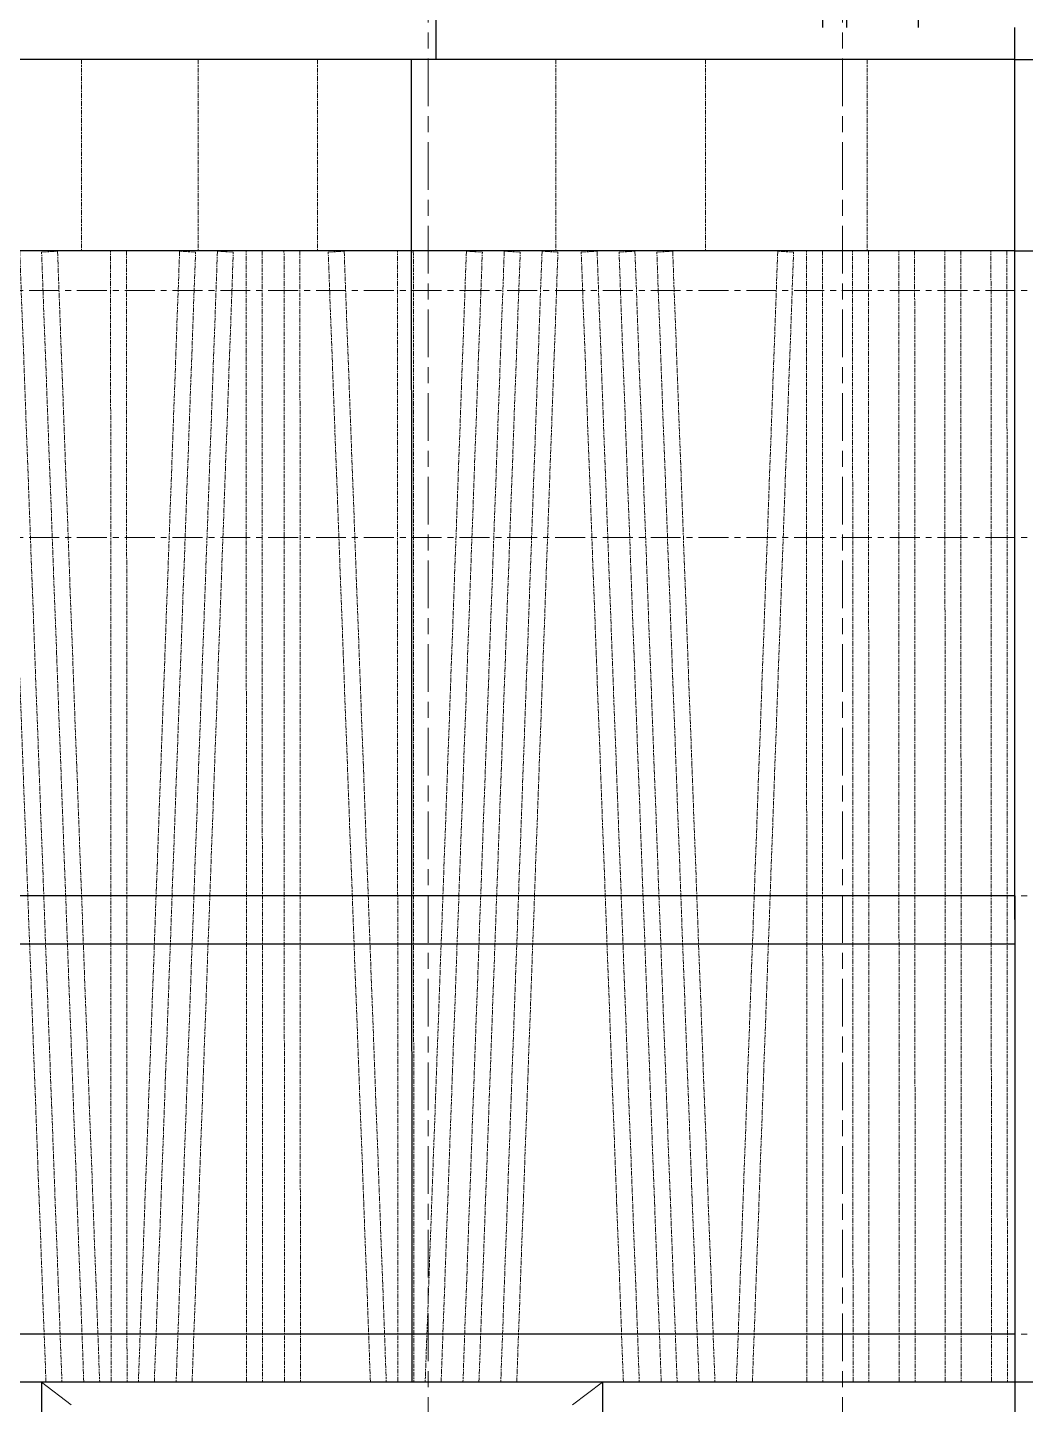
# Model space of a CAD drawing. Header units: millimetres. Extents: x -100356 to 314685, y 446 to 1273965.
# Drawn here: x 198722 to 211245, y 34023 to 51304 of the extents above; entities that cross this region are included whole.
import ezdxf
from ezdxf.xclip import XClip

# ---------------------------------------------------------------- set-up
doc = ezdxf.new("R2010")
doc.units = ezdxf.units.MM
doc.header["$XCLIPFRAME"] = 2
for name, pattern in [('gf$0$CENTER2', [28.575, 19.05, -3.175, 3.175, -3.175]), ('gf$0$Kume - Grid Line', [10.5, 6, -1.25, 2, -1.25]), ('section$0$CENTER', [2, 1.25, -0.25, 0.25, -0.25]), ('section$0$Kume - Grid Line', [10.5, 6, -1.25, 2, -1.25])]:
    doc.linetypes.add(name, pattern=pattern)
for name, color, linetype, lineweight in [('gf$0$A.Axis', 251, 'gf$0$CENTER2', 13), ('section$0$A-_ANOT----_D', 7, 'Continuous', 5), ('section$0$A-_FLORLEVL_E', 7, 'Continuous', 5), ('section$0$NKC_TRUC', 8, 'section$0$CENTER', 13)]:
    doc.layers.add(name, color=color, linetype=linetype, lineweight=lineweight)
doc.layers.add('NAM', color=3, linetype='Continuous')
doc.layers.add('STR', color=7, linetype='Continuous')

# ---------------------------------------------------------------- blocks, each defined once
blk = doc.blocks.new('section$0$grid section')
at = {"layer": 'section$0$NKC_TRUC', "ltscale": 300}
for p, q in [((-141943.9, 19100), (0, 19100)), ((-141943.9, 16000), (-4445, 16000)), ((-141943.9, 11500), (-4445, 11500)), ((-141943.9, 6000), (0, 6000))]:
    blk.add_line(p, q, dxfattribs=at)
blk = doc.blocks.new('elevation unit 1')
at = {"layer": 'STR', "elevation": 0}
for points in [[(3300, 36150), (0, 36150)], [(3300, 31300), (0, 31300)], [(3300, 31000), (0, 31000)], [(3300, 30100), (0, 30100)]]:
    blk.add_lwpolyline(points, dxfattribs=at)
blk = doc.blocks.new('podium elevation 1')
at = {"layer": 'NAM'}
for points in [[(0, 16842), (0, 38155)], [(600, 24439), (600, 38155)]]:
    blk.add_lwpolyline(points, dxfattribs=at)
blk.add_lwpolyline([(6100, 38155), (5500, 38155), (5500, 24439), (6100, 24439)], close=True, dxfattribs=at)
at = {"layer": 'NAM', "elevation": 0}
for points in [[(14199, 24445), (14199, 38161)], [(14199, 24445), (14199, 38161)], [(16599, 24445), (16599, 38161)], [(0, 36658), (-5400, 36658)], [(0, 32008), (16599, 32014)], [(16999, 31708), (16599, 31708)], [(0, 29620), (-5400, 29620)], [(-5400, 24439), (16999, 24445)], [(14199, 24445), (14199, 17839)], [(16599, 24445), (16599, -4442)]]:
    blk.add_lwpolyline(points, dxfattribs=at)
at = {"layer": 'section$0$A-_ANOT----_D', "color": 8, "linetype": 'section$0$Kume - Grid Line', "ltscale": 10}
for points in [[(-4, 36602), (14182, 37131), (14187, 37031), (14192, 36931), (7, 36402)], [(-4, 36127), (14182, 36657), (14187, 36557), (14192, 36457), (7, 35928)], [(0, 35785), (14199, 35791), (14199, 35691), (14199, 35591), (0, 35585)], [(-4, 35242), (14182, 34725), (14187, 34825), (14192, 34925), (7, 35442)], [(-4, 34768), (14182, 34251), (14187, 34350), (14192, 34450), (7, 34968)], [(0, 34084), (14199, 34090), (14199, 33990), (14199, 33890), (0, 33884)], [(0, 33609), (14199, 33615), (14199, 33515), (14199, 33415), (0, 33409)], [(-4, 32530), (14182, 33060), (14187, 32960), (14192, 32860), (7, 32331)], [(0, 32186), (14199, 32192), (14199, 32092), (14199, 31992), (0, 31986)], [(-4, 31643), (14182, 31126), (14187, 31226), (14192, 31326), (7, 31843)], [(-4, 31169), (14182, 30651), (14187, 30751), (14192, 30851), (7, 31369)], [(-4, 30694), (14182, 30177), (14187, 30277), (14192, 30377), (7, 30894)], [(-4, 29356), (14182, 29885), (14187, 29785), (14192, 29686), (7, 29156)], [(-4, 28881), (14182, 29411), (14187, 29311), (14192, 29211), (7, 28682)], [(-4, 28407), (14182, 28936), (14187, 28836), (14192, 28737), (7, 28207)], [(-4, 27737), (14182, 27220), (14187, 27320), (14192, 27419), (7, 27937)], [(0, 27053), (14199, 27059), (14199, 26959), (14199, 26859), (0, 26853)], [(0, 26474), (14199, 26480), (14199, 26380), (14199, 26280), (0, 26274)], [(0, 25895), (14199, 25901), (14199, 25801), (14199, 25701), (0, 25695)], [(0, 25316), (14199, 25322), (14199, 25222), (14199, 25122), (0, 25116)], [(0, 24737), (14199, 24743), (14199, 24643), (14199, 24543), (0, 24537)]]:
    blk.add_lwpolyline(points, close=True, dxfattribs=at)
at = {"layer": 'section$0$A-_ANOT----_D', "color": 8, "linetype": 'section$0$Kume - Grid Line', "ltscale": 200, "elevation": 0}
for points in [[(-5400, 36658), (0, 29620)], [(-5400, 29620), (0, 36658)]]:
    blk.add_lwpolyline(points, dxfattribs=at)
at = {"layer": 'section$0$A-_ANOT----_D', "color": 8, "linetype": 'section$0$Kume - Grid Line', "ltscale": 10, "elevation": 0}
for points in [[(16599, 36155), (14199, 36155)], [(16599, 34694), (14199, 34694)], [(16599, 33194), (14199, 33194)], [(16599, 30205), (14199, 30205)], [(16599, 28324), (14199, 28324)], [(16599, 26298), (14199, 26298)]]:
    blk.add_lwpolyline(points, dxfattribs=at)
blk = doc.blocks.new('ELEVATION 1')
at = {"layer": 'NAM'}
for name, p in [('podium elevation 1', (816, 547699, 0)), ('elevation unit 1', (17815, 543257, 0))]:
    blk.add_blockref(name, p, dxfattribs=at)
at = {"layer": 'section$0$A-_FLORLEVL_E'}
ref = blk.add_blockref('section$0$grid section', (-4584, 526178, 0), dxfattribs=dict(at, rotation=270))
XClip(ref).set_block_clipping_path([(-63133.662589381, -3062.3099419163), (16172.8238461059, 101487.3382753241)])

msp = doc.modelspace()

# ---------------------------------------------------------------- linework, layer by layer
at = {"layer": 'gf$0$A.Axis', "linetype": 'gf$0$Kume - Grid Line', "lineweight": 9, "ltscale": 100}
for p, q in [((203750.4, 25115.6, 0), (203750.4, 127445.7, 0)), ((208950.4, 25115.6, 0), (208950.4, 127445.7, 0))]:
    msp.add_line(p, q, dxfattribs=at)

# ---------------------------------------------------------------- block references
at = {"layer": 'NAM', "rotation": 89.99999999999999}
msp.add_blockref('ELEVATION 1', (783254.7, 33488.6, 0), dxfattribs=at)

doc.saveas('drawing.dxf')
